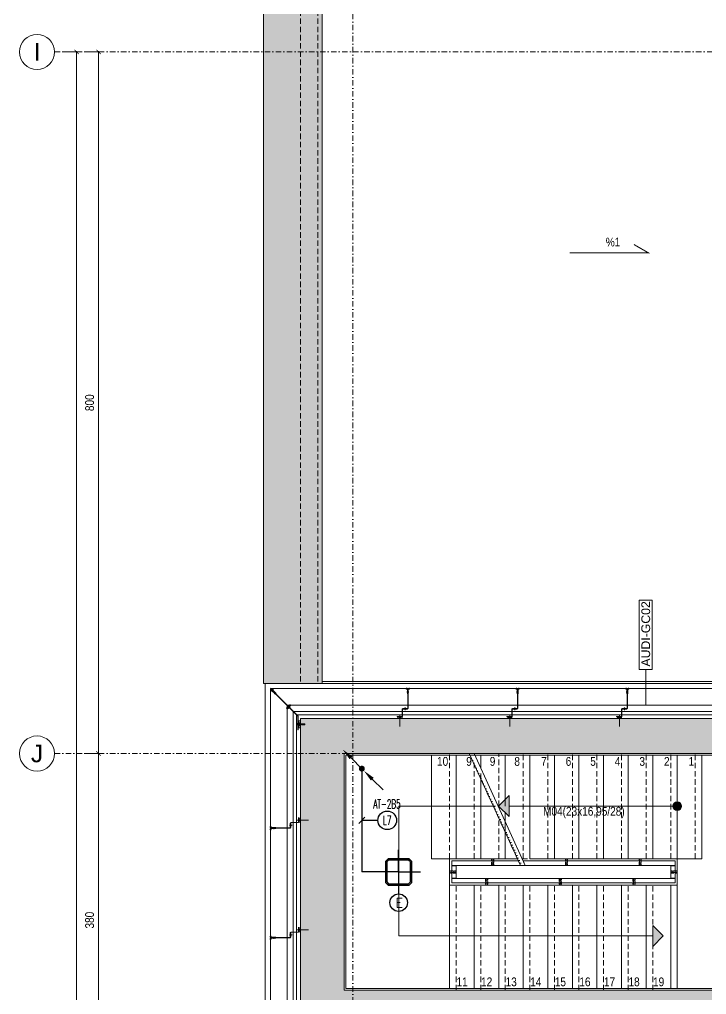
# Model space of a CAD drawing. Extents: x -1701 to 23780, y -363 to 7742.
# Drawn here: x 6787 to 7570, y 2510 to 3622 of the extents above; entities that cross this region are included whole.
import ezdxf
from ezdxf.enums import TextEntityAlignment as Align
from ezdxf.xclip import XClip

# ---------------------------------------------------------------- set-up
doc = ezdxf.new("R2010")
doc.units = 0
doc.header["$LTSCALE"] = 25
doc.header["$MEASUREMENT"] = 0
doc.header["$XCLIPFRAME"] = 0
doc.header["$PDMODE"] = 1
for name, pattern in [('Audi$0$DASHDOT2', [0.5, 0.25, -0.125, 0, -0.125]), ('Audi$0$DOT2', [0.125, 0, -0.125]), ('Audi$0$HIDDEN', [0.375, 0.25, -0.125])]:
    doc.linetypes.add(name, pattern=pattern)
doc.layers.get('0').update_dxf_attribs({"color": 9, "lineweight": 9})
doc.layers.get('Defpoints').update_dxf_attribs({"color": 9, "lineweight": 9})
for name, color, linetype, lineweight in [('Audi$0$01', 8, 'Continuous', 9), ('Audi$0$06B', 8, 'Continuous', 9), ('Audi$0$06C', 8, 'Continuous', 9), ('Audi$0$06D', 8, 'Continuous', 9), ('Audi$0$09W', 8, 'Continuous', 9), ('Audi$0$10', 8, 'Continuous', 9), ('Audi$0$14', 8, 'Continuous', 9), ('Audi$0$19', 8, 'Continuous', 9), ('Audi$0$19D', 8, 'Audi$0$DOT2', 9), ('Audi$0$20', 8, 'Audi$0$DOT2', 9), ('Audi$0$21', 8, 'Continuous', 9), ('Audi$0$22', 8, 'Continuous', 9), ('Audi$0$24', 8, 'Audi$0$DASHDOT2', 9), ('Audi$0$25', 8, 'Continuous', 9), ('Audi$0$33', 8, 'Audi$0$BATTING', 9), ('Audi$0$35', 8, 'Continuous', 9), ('E-2x18(W) PL DOWNLIGHT ARMATÜR (SIVAÜSTÜ)', 7, 'Continuous', 30), ('E-ACİL AYDINLATMA KİTİ', 7, 'Continuous', 30), ('E-AŞAĞIDAN GELİP YUKARIYA GİDEN HAT', 7, 'Continuous', 30), ('E-KABLO', 7, 'Continuous', 30), ('E-LINYE', 7, 'Continuous', 30)]:
    doc.layers.add(name, color=color, linetype=linetype, lineweight=lineweight)
doc.styles.add('Audi$0$Arial', font='arial.ttf', dxfattribs={"height": 2.5})
doc.styles.add('Audi$0$MuuM_TEXT-STANDART', font='ARIALN.TTF')
doc.styles.add('E-YAZI', font='txttw.shx')
doc.linetypes.add('Audi$0$BATTING', pattern='A,0.0001,-0.1,[134,ltypeshp.shx,S=0.1,R=0,X=-0.1,Y=0],-0.2,[134,ltypeshp.shx,S=0.1,R=180,X=0.1,Y=0],-0.1', length=0.4001)
doc.dimstyles.new('Audi$0$MuuM_DIM50', dxfattribs={"dimscale": 5, "dimtxt": 2, "dimasz": 1, "dimexe": 1, "dimexo": 1, "dimgap": 1, "dimtad": 1, "dimdec": 1, "dimrnd": 0.5, "dimdsep": 46, "dimtxsty": 'Audi$0$MuuM_TEXT-STANDART', "dimblk": 'Audi$0$_ArchTick', "dimcen": 0, "dimdle": 0.15, "dimclrd": 256, "dimclre": 256, "dimclrt": 256, "dimadec": 0, "dimazin": 0, "dimtfac": 5, "dimtdec": 1, "dimtix": 1, "dimtmove": 2, "dimatfit": 3, "dimldrblk": 'Audi$0$_Dot', "dimfxl": 3, "dimfxlon": 1, "dimtolj": 1, "dimlwd": -1, "dimlwe": -1, "dimarcsym": 0})

# ---------------------------------------------------------------- blocks, each defined once
blk = doc.blocks.new('Audi$0$0_wallno')
blk.add_lwpolyline([(-7.84, 1.5), (7.94, 1.5), (7.94, -1.5), (-7.84, -1.5)], close=True)
blk.add_lwpolyline([(7.94, 0), (16.13, 0)])
at = {"style": 'Audi$0$Arial'}
blk.add_attdef('GENISLIK', text='', height=2, dxfattribs=at).set_placement((8.44, 0), align=Align.BOTTOM_LEFT)
blk.add_attdef('DUVARNO', text='', height=2, dxfattribs=at).set_placement((0, 0), align=Align.MIDDLE_CENTER)
blk.add_attdef('YUKSEKLIK', text='', height=2, dxfattribs=at).set_placement((8.44, -0.5), align=Align.TOP_LEFT)
blk = doc.blocks.new('Audi$0$p-lama profili')
at = {"layer": 'Audi$0$20', "linetype": 'Audi$0$HIDDEN', "ltscale": 0.5}
blk.add_lwpolyline([(0.75, -0.45), (-0.75, -0.45), (-0.75, -6.5), (-1.25, -6.5), (-1.25, -0.45), (-1.25, -0.45), (-1.25, 0), (1.25, 0), (1.25, -0.45), (1.25, -0.45), (1.25, -6.5), (0.75, -6.5), (0.75, -0.45)], dxfattribs=at)
blk.add_lwpolyline([(-0.75, -2.5), (0.75, -2.5), (0.75, -7.5), (-0.75, -7.5)], close=True, dxfattribs=at)
blk = doc.blocks.new('Audi$0$p-cephe_kose profili')
at = {"linetype": 'Continuous', "lineweight": 13}
for p, q in [((-2.7, 12.8), (-3.1, 12.8)), ((-3.1, -2.9), (-3.1, 12.8)), ((-2.7, -3), (-2.7, 12.8)), ((-3.1, -2.9), (-30.1, -29.9)), ((-2.7, -3), (-29.9, -30.1)), ((-34, -30.7), (-34, -32.8)), ((-34, -30.7), (-33.7, -30.7)), ((-33.9, -33.6), (-30.1, -29.9)), ((-33.7, -30.7), (-33.7, -32.8)), ((-33.6, -33.9), (-29.9, -30.1)), ((-33.5, -32.8), (-28.6, -27.9)), ((-33.3, -33), (-28.4, -28.1)), ((-28.1, -28.4), (-33, -33.3)), ((-27.9, -28.6), (-32.8, -33.5)), ((-30.1, -29.9), (-29.9, -30.1)), ((-29.9, -30.1), (-30.1, -29.9)), ((-28.4, -28.1), (-28.6, -27.9)), ((-28.1, -28.4), (-27.9, -28.6)), ((-33.9, -33.6), (-40.5, -40.2)), ((-40.5, -40.2), (-40.2, -40.5)), ((-33.6, -33.9), (-40.2, -40.5)), ((-33.6, -33.9), (-33.9, -33.6)), ((-32.8, -33.7), (-30.7, -33.7)), ((-32.8, -34), (-30.7, -34)), ((-30.7, -34), (-30.7, -33.7))]:
    blk.add_line(p, q, dxfattribs=at)
at = {"linetype": 'Continuous', "lineweight": 5}
for p, q in [((-3.1, 6.7), (1.1, 6.7)), ((1.1, 5.8), (-3.1, 5.8)), ((-2.7, 2.3), (-0.2, 10.3)), ((-0.2, 2.3), (-2.7, 10.3)), ((-2.7, 6.3), (4.2, 6.3)), ((4.9, 6.6), (1.1, 6.6)), ((4.9, 5.9), (1.1, 5.9))]:
    blk.add_line(p, q, dxfattribs=at)
at = {"linetype": 'Continuous', "lineweight": 18}
for p, q in [((-15.2, -10.9), (-15.2, -14)), ((-15.2, -10.9), (-14.9, -10.9)), ((-14.9, -10.9), (-14.9, -14)), ((-14.8, -14.1), (-12.6, -11.9)), ((-14.6, -14.3), (-12.4, -12.1)), ((-12.1, -12.4), (-14.3, -14.6)), ((-11.9, -12.6), (-14.1, -14.8)), ((-14, -14.9), (-10.9, -14.9)), ((-14, -15.2), (-10.9, -15.2)), ((-12.4, -12.1), (-12.6, -11.9)), ((-12.1, -12.4), (-11.9, -12.6)), ((-10.9, -15.2), (-10.9, -14.9))]:
    blk.add_line(p, q, dxfattribs=at)
for p, q in [((-16.2, -12.1), (-13.4, -12.1)), ((-16, -12), (-16, -12)), ((-16, -12), (-16, -12.1)), ((-16, -12.1), (-16, -12.1)), ((-15.5, -12.7), (-15.5, -11.4)), ((-15.4, -11.8), (-15.2, -11.8)), ((-15.4, -12.3), (-15.3, -12.3)), ((-15.3, -12), (-15.3, -12.4)), ((-15.3, -12.3), (-15.1, -12.3)), ((-15.2, -11.7), (-15.1, -12.4)), ((-15.2, -11.8), (-15.1, -11.8)), ((-15.1, -11.8), (-14.9, -11.8)), ((-15.1, -12.3), (-15, -12.3)), ((-15, -11.7), (-14.9, -12.4)), ((-15, -12.3), (-14.8, -12.3)), ((-14.9, -11.8), (-14.7, -11.8)), ((-14.8, -11.7), (-14.7, -12.4)), ((-14.8, -12.3), (-14.6, -12.3)), ((-14.7, -11.8), (-14.5, -11.8)), ((-14.6, -11.7), (-14.6, -12.4)), ((-14.6, -12.3), (-14.4, -12.3)), ((-14.5, -11.7), (-14.4, -12.4)), ((-14.5, -11.8), (-14.3, -11.8)), ((-14.4, -12.3), (-14.2, -12.3)), ((-14.3, -11.7), (-14.2, -12.4)), ((-14.3, -11.8), (-13.6, -12.1)), ((-14.2, -12.3), (-13.6, -12.1)), ((-14.1, -11.8), (-14, -12.3)), ((-12.7, -15.5), (-11.4, -15.5)), ((-11.7, -14.3), (-12.4, -14.2)), ((-11.7, -14.5), (-12.4, -14.4)), ((-11.7, -14.7), (-12.4, -14.6)), ((-11.7, -14.8), (-12.4, -14.7)), ((-11.7, -15), (-12.4, -14.9)), ((-11.7, -15.2), (-12.4, -15.1)), ((-12, -15.3), (-12.4, -15.3)), ((-12.3, -14.3), (-12.1, -13.6)), ((-11.8, -14.1), (-12.3, -14)), ((-12.3, -14.4), (-12.3, -14.3)), ((-12.3, -14.6), (-12.3, -14.4)), ((-12.3, -14.8), (-12.3, -14.6)), ((-12.3, -15), (-12.3, -14.8)), ((-12.3, -15.2), (-12.3, -15)), ((-12.3, -15.3), (-12.3, -15.2)), ((-12.3, -15.4), (-12.3, -15.3)), ((-12.1, -16.2), (-12.1, -13.4)), ((-11.8, -14.3), (-12.1, -13.6)), ((-12.1, -16), (-12.1, -16)), ((-12, -16), (-12.1, -16)), ((-12, -16), (-12, -16)), ((-11.8, -14.5), (-11.8, -14.3)), ((-11.8, -14.7), (-11.8, -14.5)), ((-11.8, -14.9), (-11.8, -14.7)), ((-11.8, -15.1), (-11.8, -14.9)), ((-11.8, -15.2), (-11.8, -15.1)), ((-11.8, -15.4), (-11.8, -15.2))]:
    blk.add_line(p, q)
at = {"lineweight": 5}
for p, q in [((-13.3, -13), (-13.7, -13.4)), ((-13, -13.7), (-13.7, -13)), ((-13.6, -12.7), (-12.4, -13.9)), ((-13.3, -13), (-13.5, -13.2)), ((-13.5, -13.2), (-13.3, -13)), ((-13.3, -13), (-12.9, -12.6)), ((-12.6, -13.3), (-13.3, -12.6)), ((-13.3, -13), (-13.1, -12.8)), ((-13.1, -12.8), (-13.3, -13)), ((-12.8, -13.5), (-13.3, -14)), ((-12.8, -13.5), (-12.3, -13)), ((-34.6, -31.9), (-33.2, -31.9)), ((-34.1, -31.9), (-34.1, -31.4)), ((-34.1, -31.7), (-33.7, -31.7)), ((-34.1, -31.9), (-34.1, -32.5)), ((-34.1, -32.2), (-33.7, -32.2)), ((-33.7, -31.9), (-33.7, -31.5)), ((-33.7, -31.9), (-33.7, -31.7)), ((-33.7, -31.7), (-33.7, -31.9)), ((-33.7, -31.9), (-33.7, -32.4)), ((-33.7, -31.9), (-33.7, -32.2)), ((-33.7, -32.2), (-33.7, -31.9)), ((-31.5, -31.2), (-31.9, -31.6)), ((-31.2, -31.9), (-31.9, -31.2)), ((-31.9, -34.6), (-31.9, -33.2)), ((-31.8, -30.9), (-30.6, -32.1)), ((-31.5, -31.2), (-31.7, -31.4)), ((-31.7, -31.4), (-31.5, -31.2)), ((-31.5, -31.2), (-31.1, -30.8)), ((-30.8, -31.5), (-31.5, -30.8)), ((-31.5, -31.2), (-31.3, -31)), ((-31.3, -31), (-31.5, -31.2)), ((-31, -31.7), (-31.5, -32.2)), ((-31, -31.7), (-30.5, -31.2)), ((-28.9, -29.7), (-29.7, -28.9)), ((-29.6, -28.6), (-28.4, -29.8)), ((-29.2, -28.9), (-29.6, -29.3)), ((-29.2, -28.9), (-29.4, -29.2)), ((-29.4, -29.2), (-29.2, -28.9)), ((-28.5, -29.2), (-29.2, -28.5)), ((-29.2, -28.9), (-28.8, -28.6)), ((-29.2, -28.9), (-29, -28.7)), ((-29, -28.7), (-29.2, -28.9)), ((-28.7, -29.4), (-29.2, -29.9)), ((-28.7, -29.4), (-28.2, -29)), ((-31.9, -34.1), (-32.5, -34.1)), ((-31.9, -33.7), (-32.4, -33.7)), ((-31.9, -33.7), (-32.2, -33.7)), ((-32.2, -33.7), (-31.9, -33.7)), ((-32.2, -34.1), (-32.2, -33.7)), ((-31.9, -33.7), (-31.7, -33.7)), ((-31.9, -33.7), (-31.5, -33.7)), ((-31.7, -33.7), (-31.9, -33.7)), ((-31.9, -34.1), (-31.4, -34.1)), ((-31.7, -34.1), (-31.7, -33.7))]:
    blk.add_line(p, q, dxfattribs=at)
at = {"lineweight": 0}
blk.add_line((-34, -32.8), (-34, -30.8), dxfattribs=at)
at = {"linetype": 'Continuous', "lineweight": 5}
for points in [[(-2.7, 10.3), (-0.2, 10.3), (-0.2, 2.3), (-2.7, 2.3)], [(1.1, 6.8), (4.9, 6.8), (4.9, 5.8), (1.1, 5.8)]]:
    blk.add_lwpolyline(points, close=True, dxfattribs=at)
blk.add_lwpolyline([(-38, -37.7), (-37.7, -38)])
for centre, radius, start, end in [((-15.5, -11.9), 0.473, 90, 166.6402), ((-14.9, -12.1), 1.11, 166.6402, 175.4788), ((-14.9, -12.1), 1.11, 184.5212, 193.3598), ((-15.5, -12.2), 0.473, 193.3598, 270), ((-15.4, -11.7), 0.09, 180, 270), ((-15.4, -12.4), 0.09, 90, 180), ((-12.2, -15.5), 0.473, 180, 256.6402), ((-12.4, -15.4), 0.09, 270, 0), ((-12.1, -14.9), 1.11, 256.6402, 265.4788), ((-12.1, -14.9), 1.11, 274.5212, 283.3598), ((-11.7, -15.4), 0.09, 180, 270), ((-11.9, -15.5), 0.473, 283.3598, 360)]:
    blk.add_arc(centre, radius, start, end)
at = {"linetype": 'Continuous', "lineweight": 18}
for centre, radius, start, end in [((-14.8, -14), 0.4, 180, 315), ((-14.8, -14), 0.1, 180, 315), ((-14, -14.8), 0.4, 135, 270), ((-14, -14.8), 0.1, 135, 270)]:
    blk.add_arc(centre, radius, start, end, dxfattribs=at)
at = {"lineweight": 5}
for centre, radius, start, end in [((-13.3, -13), 0.57, 67.9194, 202.0806), ((-13.2, -13.1), 0.909, 267.075, 2.925), ((-33.6, -31.9), 0.732, 131.1905, 228.8095), ((-33.8, -31.9), 0.46, 286.9574, 73.0426), ((-31.5, -31.2), 0.57, 67.9194, 202.0806), ((-31.4, -31.3), 0.909, 267.075, 2.925), ((-29.3, -28.9), 0.57, 67.9194, 202.0806), ((-29.2, -29), 0.909, 267.075, 2.925), ((-31.9, -33.6), 0.732, 221.1905, 318.8095), ((-31.9, -33.8), 0.46, 16.9574, 163.0426)]:
    blk.add_arc(centre, radius, start, end, dxfattribs=at)
at = {"linetype": 'Continuous', "lineweight": 13}
for centre, radius, start, end in [((-33.6, -32.8), 0.4, 180, 315), ((-33.6, -32.8), 0.1, 180, 315), ((-32.8, -33.6), 0.4, 135, 270), ((-32.8, -33.6), 0.1, 135, 270)]:
    blk.add_arc(centre, radius, start, end, dxfattribs=at)
at = {"linetype": 'Continuous', "lineweight": 5}
blk.add_rational_spline([(-3.1, 7.3), (-3.2, 7.3), (-3.3, 7.3), (-3.6, 7.3), (-3.7, 6.9), (-3.7, 6.8), (-3.7, 6.8), (-3.8, 6.3), (-3.7, 5.8), (-3.7, 5.7), (-3.7, 5.6), (-3.6, 5.3), (-3.3, 5.3), (-3.2, 5.3), (-3.1, 5.3), (-3.1, 6.3), (-3.1, 7.3)], [1, 1, 1, 0.760917374327, 1, 1, 1, 1, 1, 1, 1, 0.760917374327, 1, 1, 1, 1, 1], degree=2, knots=[0, 0, 0, 1, 1, 2, 2, 3, 3, 4, 4, 5, 5, 6, 6, 7, 7, 8, 8, 8], dxfattribs=at)
blk = doc.blocks.new('Audi$0$p- alum kaplama profil')
at = {"lineweight": 13}
blk.add_lwpolyline([(7.1, 12.6), (7.1, 26.5)], dxfattribs=at)
at = {"lineweight": 18}
blk.add_lwpolyline([(4.1, 6.2), (-1.4, 6.2), (-1.4, 6.5), (4.1, 6.5, 0.414214), (4.3, 6.7), (4.3, 14.7, -0.414214), (4.8, 15.2), (10.3, 15.2), (10.3, 14.9), (4.8, 14.9, 0.414214), (4.6, 14.7), (4.6, 6.7, -0.414214)], format="xyb", close=True, dxfattribs=at)
at = {"lineweight": 5}
blk.add_lwpolyline([(9.4, 15.2), (4.8, 15.2), (4.8, 17.2), (9.4, 17.2)], close=True, dxfattribs=at)
for points in [[(4.8, 15.2), (9.4, 17.2)], [(9.4, 15.2), (4.8, 17.2)]]:
    blk.add_lwpolyline(points, dxfattribs=at)
blk.add_lwpolyline([(-2.1, 5.6), (-2.1, -2.3), (-2.1, -15.7), (-1.7, -15.7), (-1.7, -2.3), (-1.7, 5.6), (-1.7, 5.6), (-1.7, 5.6), (-1.7, 5.6), (-1.7, 5.6), (-1.7, 5.6), (-1.7, 5.6), (-1.7, 5.6), (-1.7, 5.6), (-1.6, 5.6), (-1.6, 5.6), (-1.6, 5.6), (-1.6, 5.6), (-1.6, 5.6), (-1.6, 5.6), (-1.6, 5.6), (-1.6, 5.6), (-1.6, 5.6), (-1.6, 5.6), (-1.6, 5.6), (-1.6, 5.6), (-1.6, 5.6), (-1.6, 5.6), (-1.6, 5.6), (-1.6, 5.6), (-1.6, 5.7), (-1.6, 5.7), (-1.6, 5.7), (-1.6, 5.7), (-1.6, 5.7), (-1.6, 5.7), (-1.6, 5.7), (-1.6, 5.7), (3.9, 5.7), (3.9, 6.1), (-1.6, 6.1), (-1.6, 6.1), (-1.6, 6.1), (-1.6, 6.1), (-1.7, 6), (-1.7, 6), (-1.7, 6), (-1.7, 6), (-1.8, 6), (-1.8, 6), (-1.8, 6), (-1.8, 6), (-1.8, 6), (-1.9, 6), (-1.9, 5.9), (-1.9, 5.9), (-1.9, 5.9), (-1.9, 5.9), (-1.9, 5.9), (-2, 5.9), (-2, 5.8), (-2, 5.8), (-2, 5.8), (-2, 5.8), (-2, 5.7), (-2, 5.7), (-2, 5.7), (-2, 5.7), (-2, 5.7), (-2.1, 5.6), (-2.1, 5.6), (-2.1, 5.6)], close=True)
for points in [[(-2.4, -10.8), (-2.4, -16.4), (-2.4, -16.4, -0.414214), (-2.5, -16.5), (-2.5, -16.5), (-4.1, -16.5), (-4.1, -16.8), (-2.5, -16.8), (-2.5, -16.8, 0.414214), (-2.1, -16.4), (-2.1, -10.8)], [(-1.4, -10.8), (-1.7, -10.8), (-1.7, -16.4, 0.414214), (-1.2, -16.8), (-1.2, -16.8), (0.3, -16.8), (0.3, -16.5), (-1.2, -16.5), (-1.2, -16.5, -0.414214), (-1.4, -16.4), (-1.4, -16.4)]]:
    blk.add_lwpolyline(points, format="xyb", close=True)
blk.add_lwpolyline([(-1.7, -2.3), (-2.1, -2.3)])
for points in [[(0.7, 5.7, -10), (1.9, 5.7, -10)], [(0.7, 5.7, -10), (0.7, 5.6, -10), (0.7, 5.6, -10), (0.7, 5.6, -10), (0.7, 5.6, -10), (0.7, 5.6, -10), (0.7, 5.5, -10), (0.7, 5.5, -10), (0.7, 5.5, -10), (0.7, 5.5, -10), (0.7, 5.5, -10), (0.7, 5.4, -10), (0.7, 5.4, -10), (0.7, 5.4, -10), (0.7, 5.4, -10), (0.8, 5.4, -10), (0.8, 5.4, -10), (0.8, 5.3, -10), (0.8, 5.3, -10), (0.8, 5.3, -10), (0.8, 5.3, -10), (0.8, 5.3, -10), (0.9, 5.3, -10), (0.9, 5.3, -10), (0.9, 5.3, -10), (0.9, 5.2, -10), (0.9, 5.2, -10), (0.9, 5.2, -10), (1, 5.2, -10), (1, 5.2, -10), (1, 5.2, -10), (1, 5.2, -10), (1, 5.2, -10)], [(1.6, 7.1, -10), (1, 7.1, -10)], [(1.6, 6.9, -10), (1, 7, -10)], [(1.3, 5.9, -10), (1, 5.9, -10)], [(1, 5.7, -10), (1, 5.7, -10), (1, 5.7, -10), (1, 5.7, -10), (1, 5.7, -10), (1, 5.7, -10), (1, 5.7, -10), (1, 5.7, -10), (1, 5.7, -10), (1, 5.7, -10), (1, 5.7, -10), (1, 5.7, -10), (1, 5.7, -10), (1, 5.7, -10), (1, 5.7, -10), (1, 5.7, -10), (1, 5.7, -10), (1, 5.7, -10), (1, 5.7, -10), (1, 5.7, -10), (1, 5.7, -10), (1, 5.7, -10), (1, 5.7, -10), (1, 5.7, -10), (1, 5.7, -10), (1, 5.7, -10), (1, 5.7, -10), (1, 5.7, -10), (1, 5.7, -10), (1, 5.7, -10), (1, 5.7, -10), (1, 5.7, -10), (1, 5.7, -10)], [(1, 5.2, -10), (1, 5.2, -10), (1, 5.2, -10), (1, 5.2, -10), (1.1, 5.2, -10), (1.1, 5.2, -10), (1.1, 5.2, -10), (1.1, 5.2, -10), (1.1, 5.2, -10), (1.1, 5.2, -10), (1.1, 5.2, -10), (1.1, 5.2, -10), (1.1, 5.2, -10), (1.1, 5.2, -10), (1.1, 5.2, -10), (1.1, 5.2, -10), (1.1, 5.2, -10), (1.1, 5.2, -10), (1.1, 5.2, -10), (1.1, 5.2, -10), (1.1, 5.2, -10), (1.1, 5.2, -10), (1.2, 5.2, -10), (1.2, 5.2, -10), (1.2, 5.2, -10), (1.2, 5.2, -10), (1.2, 5.2, -10), (1.2, 5.2, -10), (1.2, 5.2, -10), (1.2, 5.2, -10), (1.2, 5.2, -10), (1.2, 5.2, -10), (1.2, 5.2, -10)], [(1, 6.9, -10), (1.3, 7.6, -10)], [(1, 5.8, -10), (1, 6, -10)], [(1, 5.7, -10), (1, 5.8, -10)], [(1.2, 5.2, -10), (1.2, 5.2, -10)], [(1.4, 5.2, -10), (1.2, 5.2, -10)], [(1.3, 4.9, -10), (1.3, 7.8, -10)], [(1.5, 6.8, -10), (1.3, 7.6, -10)], [(1.3, 6.2, -10), (1.3, 6.3, -10)], [(1.4, 5.2, -10), (1.4, 5.2, -10)], [(1.4, 5.2, -10), (1.4, 5.2, -10), (1.4, 5.2, -10), (1.4, 5.2, -10), (1.4, 5.2, -10), (1.4, 5.2, -10), (1.4, 5.2, -10), (1.4, 5.2, -10), (1.4, 5.2, -10), (1.4, 5.2, -10), (1.4, 5.2, -10), (1.4, 5.2, -10), (1.4, 5.2, -10), (1.4, 5.2, -10), (1.5, 5.2, -10), (1.5, 5.2, -10), (1.5, 5.2, -10), (1.5, 5.2, -10), (1.5, 5.2, -10), (1.5, 5.2, -10), (1.5, 5.2, -10), (1.5, 5.2, -10), (1.5, 5.2, -10), (1.5, 5.2, -10), (1.5, 5.2, -10), (1.5, 5.2, -10), (1.5, 5.2, -10), (1.5, 5.2, -10), (1.5, 5.2, -10), (1.5, 5.2, -10), (1.5, 5.2, -10), (1.5, 5.2, -10), (1.5, 5.2, -10)], [(1.5, 5.7, -10), (1.5, 5.9, -10)], [(1.5, 5.2, -10), (1.6, 5.2, -10), (1.6, 5.2, -10), (1.6, 5.2, -10), (1.6, 5.2, -10), (1.6, 5.2, -10), (1.7, 5.2, -10), (1.7, 5.2, -10), (1.7, 5.3, -10), (1.7, 5.3, -10), (1.7, 5.3, -10), (1.7, 5.3, -10), (1.8, 5.3, -10), (1.8, 5.3, -10), (1.8, 5.3, -10), (1.8, 5.3, -10), (1.8, 5.4, -10), (1.8, 5.4, -10), (1.8, 5.4, -10), (1.8, 5.4, -10), (1.9, 5.4, -10), (1.9, 5.4, -10), (1.9, 5.5, -10), (1.9, 5.5, -10), (1.9, 5.5, -10), (1.9, 5.5, -10), (1.9, 5.5, -10), (1.9, 5.6, -10), (1.9, 5.6, -10), (1.9, 5.6, -10), (1.9, 5.6, -10), (1.9, 5.6, -10), (1.9, 5.7, -10)], [(1.5, 5.7, -10), (1.5, 5.7, -10), (1.5, 5.7, -10), (1.5, 5.7, -10), (1.5, 5.7, -10), (1.5, 5.7, -10), (1.5, 5.7, -10), (1.5, 5.7, -10), (1.5, 5.7, -10), (1.5, 5.7, -10), (1.5, 5.7, -10), (1.5, 5.7, -10), (1.5, 5.7, -10), (1.5, 5.7, -10), (1.6, 5.7, -10), (1.6, 5.7, -10), (1.6, 5.7, -10), (1.6, 5.7, -10), (1.6, 5.7, -10), (1.6, 5.7, -10), (1.6, 5.7, -10), (1.6, 5.7, -10), (1.6, 5.7, -10), (1.6, 5.7, -10), (1.6, 5.7, -10), (1.6, 5.7, -10), (1.6, 5.7, -10), (1.6, 5.7, -10), (1.6, 5.7, -10), (1.6, 5.7, -10), (1.6, 5.7, -10), (1.6, 5.7, -10), (1.6, 5.7, -10)], [(-3.8, -17, 0), (-3.8, -17.1, 0), (-3.8, -17.1, 0), (-3.8, -17.1, 0), (-3.7, -17.1, 0), (-3.7, -17.2, 0), (-3.7, -17.2, 0), (-3.6, -17.2, 0), (-3.6, -17.2, 0), (-3.6, -17.2, 0), (-3.5, -17.3, 0), (-3.5, -17.3, 0), (-3.4, -17.3, 0), (-3.4, -17.3, 0), (-3.4, -17.3, 0), (-3.3, -17.3, 0), (-3.3, -17.3, 0), (-3.2, -17.3, 0), (-3.2, -17.3, 0), (-3.2, -17.3, 0), (-3.1, -17.3, 0), (-3.1, -17.3, 0), (-3.1, -17.3, 0), (-3, -17.2, 0), (-3, -17.2, 0), (-2.9, -17.2, 0), (-2.9, -17.2, 0), (-2.9, -17.2, 0), (-2.8, -17.1, 0), (-2.8, -17.1, 0), (-2.8, -17.1, 0), (-2.8, -17.1, 0), (-2.7, -17, 0)], [(-3.3, -17, 0), (-3.8, -17, 0)], [(-2.8, -16.5, 0), (-2.9, -16.5, 0), (-2.9, -16.5, 0), (-2.9, -16.4, 0), (-2.9, -16.4, 0), (-2.9, -16.4, 0), (-3, -16.4, 0), (-3, -16.3, 0), (-3, -16.3, 0), (-3, -16.3, 0), (-3.1, -16.3, 0), (-3.1, -16.3, 0), (-3.1, -16.2, 0), (-3.2, -16.2, 0), (-3.2, -16.2, 0), (-3.2, -16.2, 0), (-3.3, -16.2, 0), (-3.3, -16.2, 0), (-3.4, -16.2, 0), (-3.4, -16.2, 0), (-3.4, -16.2, 0), (-3.5, -16.3, 0), (-3.5, -16.3, 0), (-3.5, -16.3, 0), (-3.6, -16.3, 0), (-3.6, -16.3, 0), (-3.6, -16.4, 0), (-3.6, -16.4, 0), (-3.7, -16.4, 0), (-3.7, -16.4, 0), (-3.7, -16.5, 0), (-3.7, -16.5, 0), (-3.7, -16.5, 0)], [(-3.3, -16.5, 0), (-3.7, -16.5, 0)], [(-3.3, -16.5, 0), (-3.5, -16.5, 0)], [(-3.5, -16.5, 0), (-3.3, -16.5, 0)], [(-3.5, -17, 0), (-3.5, -16.5, 0)], [(-3.3, -17.5, 0), (-3.3, -16, 0)], [(-3.3, -16.5, 0), (-2.8, -16.5, 0)], [(-3.3, -16.5, 0), (-3, -16.5, 0)], [(-3, -16.5, 0), (-3.3, -16.5, 0)], [(-3.3, -17, 0), (-2.7, -17, 0)], [(-3, -17, 0), (-3, -16.5, 0)], [(-2.9, -13, 0), (-0.9, -13, 0)], [(-2.4, -12.5, 0), (-2.4, -12.5, 0), (-2.4, -12.6, 0), (-2.5, -12.6, 0), (-2.5, -12.6, 0), (-2.5, -12.6, 0), (-2.6, -12.7, 0), (-2.6, -12.7, 0), (-2.6, -12.7, 0), (-2.6, -12.8, 0), (-2.7, -12.8, 0), (-2.7, -12.8, 0), (-2.7, -12.9, 0), (-2.7, -12.9, 0), (-2.7, -13, 0), (-2.7, -13, 0), (-2.7, -13, 0), (-2.7, -13.1, 0), (-2.7, -13.1, 0), (-2.7, -13.2, 0), (-2.7, -13.2, 0), (-2.7, -13.2, 0), (-2.7, -13.3, 0), (-2.6, -13.3, 0), (-2.6, -13.4, 0), (-2.6, -13.4, 0), (-2.6, -13.4, 0), (-2.5, -13.5, 0), (-2.5, -13.5, 0), (-2.5, -13.5, 0), (-2.4, -13.5, 0), (-2.4, -13.5, 0), (-2.4, -13.6, 0)], [(-2.4, -13, 0), (-2.4, -12.5, 0)], [(-2.4, -13, 0), (-2.4, -12.7, 0)], [(-2.4, -12.7, 0), (-2.4, -13, 0)], [(-1.4, -12.7, 0), (-2.4, -12.7, 0)], [(-2.4, -13, 0), (-2.4, -13.4, 0)], [(-2.4, -13, 0), (-2.4, -13.6, 0)], [(-2.4, -13.4, 0), (-2.4, -13, 0)], [(-1.4, -13.4, 0), (-2.4, -13.4, 0)], [(-1.4, -13, 0), (-1.4, -12.4, 0)], [(-1.4, -13.7, 0), (-1.3, -13.7, 0), (-1.3, -13.6, 0), (-1.3, -13.6, 0), (-1.2, -13.6, 0), (-1.2, -13.5, 0), (-1.2, -13.5, 0), (-1.2, -13.5, 0), (-1.1, -13.4, 0), (-1.1, -13.4, 0), (-1.1, -13.3, 0), (-1.1, -13.3, 0), (-1.1, -13.2, 0), (-1.1, -13.2, 0), (-1.1, -13.1, 0), (-1.1, -13.1, 0), (-1.1, -13, 0), (-1.1, -13, 0), (-1.1, -12.9, 0), (-1.1, -12.9, 0), (-1.1, -12.9, 0), (-1.1, -12.8, 0), (-1.1, -12.8, 0), (-1.1, -12.7, 0), (-1.1, -12.7, 0), (-1.2, -12.6, 0), (-1.2, -12.6, 0), (-1.2, -12.5, 0), (-1.2, -12.5, 0), (-1.3, -12.5, 0), (-1.3, -12.4, 0), (-1.3, -12.4, 0), (-1.4, -12.4, 0)], [(-1.4, -13, 0), (-1.4, -13.7, 0)], [(-0.6, -17, 0), (-1.1, -17, 0)], [(0, -17, 0), (0, -17.1, 0), (-0.1, -17.1, 0), (-0.1, -17.1, 0), (-0.1, -17.1, 0), (-0.2, -17.2, 0), (-0.2, -17.2, 0), (-0.2, -17.2, 0), (-0.3, -17.2, 0), (-0.3, -17.2, 0), (-0.3, -17.3, 0), (-0.4, -17.3, 0), (-0.4, -17.3, 0), (-0.4, -17.3, 0), (-0.5, -17.3, 0), (-0.5, -17.3, 0), (-0.6, -17.3, 0), (-0.6, -17.3, 0), (-0.6, -17.3, 0), (-0.7, -17.3, 0), (-0.7, -17.3, 0), (-0.7, -17.3, 0), (-0.8, -17.3, 0), (-0.8, -17.2, 0), (-0.9, -17.2, 0), (-0.9, -17.2, 0), (-0.9, -17.2, 0), (-1, -17.2, 0), (-1, -17.1, 0), (-1, -17.1, 0), (-1.1, -17.1, 0), (-1.1, -17.1, 0), (-1.1, -17, 0)], [(-1, -16.5, 0), (-1, -16.5, 0), (-1, -16.5, 0), (-1, -16.4, 0), (-0.9, -16.4, 0), (-0.9, -16.4, 0), (-0.9, -16.4, 0), (-0.9, -16.3, 0), (-0.8, -16.3, 0), (-0.8, -16.3, 0), (-0.8, -16.3, 0), (-0.7, -16.3, 0), (-0.7, -16.2, 0), (-0.7, -16.2, 0), (-0.6, -16.2, 0), (-0.6, -16.2, 0), (-0.6, -16.2, 0), (-0.5, -16.2, 0), (-0.5, -16.2, 0), (-0.4, -16.2, 0), (-0.4, -16.2, 0), (-0.4, -16.3, 0), (-0.3, -16.3, 0), (-0.3, -16.3, 0), (-0.3, -16.3, 0), (-0.3, -16.3, 0), (-0.2, -16.4, 0), (-0.2, -16.4, 0), (-0.2, -16.4, 0), (-0.2, -16.4, 0), (-0.1, -16.5, 0), (-0.1, -16.5, 0), (-0.1, -16.5, 0)], [(-0.6, -16.5, 0), (-1, -16.5, 0)], [(-0.6, -16.5, 0), (-0.8, -16.5, 0)], [(-0.8, -16.5, 0), (-0.6, -16.5, 0)], [(-0.8, -17, 0), (-0.8, -16.5, 0)], [(-0.6, -17.5, 0), (-0.6, -16, 0)], [(-0.6, -16.5, 0), (-0.3, -16.5, 0)], [(-0.6, -16.5, 0), (-0.1, -16.5, 0)], [(-0.3, -16.5, 0), (-0.6, -16.5, 0)], [(-0.6, -17, 0), (0, -17, 0)], [(-0.3, -17, 0), (-0.3, -16.5, 0)]]:
    blk.add_polyline3d(points)
blk = doc.blocks.new('Audi$0$0_aks')
at = {"linetype": 'Continuous'}
blk.add_circle((0, 0), 2, dxfattribs=at)
at = {"style": 'Audi$0$Arial'}
blk.add_attdef('AKS', text='', height=2, dxfattribs=at).set_placement((0, 0), align=Align.MIDDLE_CENTER)
blk = doc.blocks.new('Audi$0$_ArchTick')
at = {"color": 0, "linetype": 'ByBlock', "const_width": 0.15}
blk.add_lwpolyline([(-0.5, -0.5), (0.5, 0.5)], dxfattribs=at)
blk = doc.blocks.new('*D4840')
at = {"layer": 'Audi$0$25', "transparency": 16777216}
for p, q in [((6837.5, 3585), (6857.5, 3585)), ((6852.5, 344.3), (6852.5, 3585.8)), ((6837.5, 345), (6857.5, 345))]:
    blk.add_line(p, q, dxfattribs=at)
at = {"layer": 'Defpoints', "color": 0, "transparency": 16777216}
for p in [(6827.5, 3585), (6852.5, 3585), (6827.5, 345)]:
    blk.add_point(p, dxfattribs=at)
at = {"layer": 'Audi$0$25', "transparency": 16777216, "xscale": 5, "yscale": 5, "zscale": 5}
for p, rotation in [((6852.5, 3585), 90), ((6852.5, 345), 270)]:
    blk.add_blockref('Audi$0$_ArchTick', p, dxfattribs=dict(at, rotation=rotation))
at = {"layer": 'Audi$0$25', "transparency": 16777216, "insert": (6842.4, 1965), "char_height": 10, "attachment_point": 5, "rotation": 90, "style": 'Audi$0$MuuM_TEXT-STANDART'}
blk.add_mtext('\\A1;3240', dxfattribs=at)
blk = doc.blocks.new('Audi$0$_Dot')
at = {"color": 0, "linetype": 'ByBlock', "lineweight": -2}
blk.add_line((-0.5, 0), (-1, 0), dxfattribs=at)
at = {"color": 0, "linetype": 'ByBlock', "const_width": 0.5}
blk.add_lwpolyline([(-0.25, 0, 1), (0.25, 0, 1)], format="xyb", close=True, dxfattribs=at)
blk = doc.blocks.new('*D4841')
at = {"layer": 'Audi$0$25', "transparency": 16777216}
for p, q in [((6862.5, 3585), (6882.5, 3585)), ((6877.5, 3585.8), (6877.5, 2784.3)), ((6862.5, 2785), (6882.5, 2785))]:
    blk.add_line(p, q, dxfattribs=at)
at = {"layer": 'Defpoints', "color": 0, "transparency": 16777216}
for p in [(6827.5, 3585), (6827.5, 2785), (6877.5, 2785)]:
    blk.add_point(p, dxfattribs=at)
at = {"layer": 'Audi$0$25', "transparency": 16777216, "xscale": 5, "yscale": 5, "zscale": 5}
for p, rotation in [((6877.5, 3585), 90), ((6877.5, 2785), 270)]:
    blk.add_blockref('Audi$0$_ArchTick', p, dxfattribs=dict(at, rotation=rotation))
at = {"layer": 'Audi$0$25', "transparency": 16777216, "insert": (6867.4, 3185), "char_height": 10, "attachment_point": 5, "rotation": 90, "style": 'Audi$0$MuuM_TEXT-STANDART'}
blk.add_mtext('\\A1;800', dxfattribs=at)
blk = doc.blocks.new('*D4842')
at = {"layer": 'Audi$0$25', "transparency": 16777216}
for p, q in [((6862.5, 2785), (6882.5, 2785)), ((6877.5, 2785.8), (6877.5, 2404.3)), ((6862.5, 2405), (6882.5, 2405))]:
    blk.add_line(p, q, dxfattribs=at)
at = {"layer": 'Defpoints', "color": 0, "transparency": 16777216}
for p in [(6827.5, 2785), (6827.5, 2405), (6877.5, 2405)]:
    blk.add_point(p, dxfattribs=at)
at = {"layer": 'Audi$0$25', "transparency": 16777216, "xscale": 5, "yscale": 5, "zscale": 5}
for p, rotation in [((6877.5, 2785), 90), ((6877.5, 2405), 270)]:
    blk.add_blockref('Audi$0$_ArchTick', p, dxfattribs=dict(at, rotation=rotation))
at = {"layer": 'Audi$0$25', "transparency": 16777216, "insert": (6867.4, 2595), "char_height": 10, "attachment_point": 5, "rotation": 90, "style": 'Audi$0$MuuM_TEXT-STANDART'}
blk.add_mtext('\\A1;380', dxfattribs=at)
blk = doc.blocks.new('100_ACİL AYDINLATMA KİTİ')
at = {"layer": 'E-ACİL AYDINLATMA KİTİ', "color": 3}
blk.add_circle((0, 0), 1.25, dxfattribs=at)
at = {"layer": 'E-ACİL AYDINLATMA KİTİ', "color": 3, "style": 'E-YAZI'}
blk.add_text('E', height=1.34, dxfattribs=at).set_placement((-0.45, -0.69))
blk = doc.blocks.new('100_2x18(W) PL DOWNLIGHT ARMATÜR (SIVAÜSTÜ)')
at = {"layer": 'E-2x18(W) PL DOWNLIGHT ARMATÜR (SIVAÜSTÜ)', "color": 4, "ltscale": 0.4}
for q in [(0, 25), (0, 25), (-25, 0), (-25, 0), (0, -25), (25, 0), (0, -25), (25, 0)]:
    blk.add_line((0, 0), q, dxfattribs=at)
at = {"layer": 'E-2x18(W) PL DOWNLIGHT ARMATÜR (SIVAÜSTÜ)', "color": 4}
for p, q in [((-12, 15), (-15, 12)), ((-15, 12), (-15, -12)), ((-11.4, 13.5), (-13.5, 11.4)), ((-13.5, 11.4), (-13.5, -11.4)), ((12, 15), (-12, 15)), ((11.4, 13.5), (-11.4, 13.5)), ((13.5, 11.4), (11.4, 13.5)), ((15, 12), (12, 15)), ((13.5, -11.4), (13.5, 11.4)), ((15, -12), (15, 12)), ((-15, -12), (-12, -15)), ((-13.5, -11.4), (-11.4, -13.5)), ((-12, -15), (12, -15)), ((-11.4, -13.5), (11.4, -13.5)), ((11.4, -13.5), (13.5, -11.4)), ((12, -15), (15, -12))]:
    blk.add_line(p, q, dxfattribs=at)
blk = doc.blocks.new('100_AŞAĞIDAN GELİP YUKARIYA GİDEN HAT')
at = {"layer": 'E-AŞAĞIDAN GELİP YUKARIYA GİDEN HAT', "color": 3, "linetype": 'Continuous'}
for p, q in [((2.47, 2.47), (0, 0)), ((-2.39, -2.38), (-4.86, -4.85))]:
    blk.add_line(p, q, dxfattribs=at)
at = {"layer": 'E-AŞAĞIDAN GELİP YUKARIYA GİDEN HAT', "color": 4, "linetype": 'Continuous', "const_width": 0.675}
blk.add_lwpolyline([(0.34, 0, 1), (-0.34, 0, 1)], format="xyb", close=True, dxfattribs=at)
at = {"layer": 'E-AŞAĞIDAN GELİP YUKARIYA GİDEN HAT', "color": 3, "linetype": 'Continuous'}
for points in [[(2.15, 2.79), (2.79, 2.15), (4.38, 4.38)], [(-2.71, -2.06), (-2.07, -2.7), (-0.48, -0.47)]]:
    blk.add_solid(points, dxfattribs=at)
blk = doc.blocks.new('Audi')
h = blk.add_hatch(color=253)
h.dxf.hatch_style = 1
h.paths.add_polyline_path([(7132.5, 2865), (7065.5, 2865), (7065.5, 3927), (8209.5, 3927), (8209.5, 2865), (8142.5, 2865), (8142.5, 3860), (7132.5, 3860)])
at = {"layer": 'Audi$0$09W'}
h = blk.add_hatch(dxfattribs=at)
h.set_pattern_fill('ANSI33', color=256, scale=25, style=0)
h.paths.add_polyline_path([(7167.5, 2515), (7702.5, 2515), (7702.5, 2430), (7907.5, 2430), (7907.5, 2390), (7662.5, 2390), (7662.5, 2475), (7157.5, 2475), (7157.5, 2390), (7107.5, 2390), (7107.5, 2515), (7107.5, 2825), (7907.5, 2825), (7907.5, 2785), (7157.5, 2785), (7157.5, 2515)])
at = {"layer": 'Audi$0$19'}
h = blk.add_hatch(color=256, dxfattribs=at)
h.dxf.hatch_style = 1
h.paths.add_polyline_path([(7345.44, 2737), (7345.44, 2713), (7333.42, 2725)])
h = blk.add_hatch(color=256, dxfattribs=at)
h.dxf.hatch_style = 1
edge = h.paths.add_edge_path()
edge.add_arc((7537, 2725), 5, 90, 450)
h = blk.add_hatch(color=256, dxfattribs=at)
h.dxf.hatch_style = 1
h.paths.add_polyline_path([(7509, 2589), (7509, 2565), (7521.02, 2577)])
at = {"layer": 'Audi$0$01'}
blk.add_lwpolyline([(7167.5, 2515), (7702.5, 2515), (7702.5, 2430), (7907.5, 2430), (7907.5, 2390), (7662.5, 2390), (7662.5, 2475), (7157.5, 2475), (7157.5, 2390), (7107.5, 2390), (7107.5, 2515), (7107.5, 2825), (7907.5, 2825), (7907.5, 2785), (7157.5, 2785), (7157.5, 2515)], close=True, dxfattribs=at)
at = {"layer": 'Audi$0$06B'}
for points in [[(7282.5, 2657.5), (7280, 2657.5), (7280, 2662.5), (7355.96, 2662.5), (7358.24, 2657.5), (7282.5, 2657.5), (7282.5, 2657.5)], [(7361.55, 2662.5), (7534.5, 2662.5), (7534.5, 2662.5), (7534.5, 2660), (7534.5, 2657.5), (7363.83, 2657.5), (7361.55, 2662.5)], [(7522, 2657.5), (7529.5, 2657.5)], [(7529.5, 2643), (7534.5, 2643), (7534.5, 2657), (7529.5, 2657), (7529.5, 2643)], [(7280, 2642.5), (7522, 2642.5), (7534.5, 2642.5), (7534.5, 2637.5), (7282.5, 2637.5), (7280, 2637.5), (7280, 2642.5)]]:
    blk.add_lwpolyline(points, dxfattribs=at)
blk.add_lwpolyline([(7285, 2643), (7285, 2657), (7280, 2657), (7280, 2643)], close=True, dxfattribs=at)
at = {"layer": 'Audi$0$06C'}
for p, q in [((7067.5, 861.68), (7067.5, 2865)), ((7067.5, 2865), (10767.5, 2865))]:
    blk.add_line(p, q, dxfattribs=at)
for points in [[(7067.5, 2865), (7065.5, 2865), (7065.5, 3927), (8209.5, 3927), (8209.5, 2867)], [(7132.5, 2865), (7132.5, 3860), (8142.5, 3860), (8142.5, 2867)]]:
    blk.add_lwpolyline(points, dxfattribs=at)
at = {"layer": 'Audi$0$06D'}
for points in [[(7092.5, 1823.47), (7092.5, 2840), (7985.67, 2840)], [(7107.5, 1825), (7099.5, 1825), (7099.5, 2833), (7980, 2833), (7980, 2825)]]:
    blk.add_lwpolyline(points, dxfattribs=at)
at = {"layer": 'Audi$0$10'}
for p, q in [((7073.5, 861.68), (7073.5, 2859)), ((7073.5, 2859), (7980, 2859))]:
    blk.add_line(p, q, dxfattribs=at)
at = {"layer": 'Audi$0$10', "const_width": 0.1}
blk.add_lwpolyline([(7096.5, 1818.19), (7096.5, 2836), (7980, 2836)], dxfattribs=at)
at = {"layer": 'Audi$0$14'}
blk.add_lwpolyline([(7982, 2819.3), (7982, 2803), (7980, 2803), (7909.5, 2803), (7909.5, 2785), (7909.5, 2763), (7890.5, 2763), (7890.5, 2783), (7704.5, 2783), (7704.5, 2763), (7685.5, 2763), (7685.5, 2783), (7159.5, 2783), (7159.5, 2517), (7685.5, 2517), (7685.5, 2657), (7704.5, 2657), (7704.5, 2627), (7890.5, 2627), (7890.5, 2657), (7909.5, 2657), (7909.5, 2580)], dxfattribs=at)
at = {"layer": 'Audi$0$19', "linetype": 'Continuous'}
for points in [[(7285, 2665), (7285, 2783)], [(7313, 2768.61), (7313, 2782.82)], [(7341, 2725), (7341, 2783)], [(7369, 2665), (7369, 2783)], [(7369, 2665), (7509, 2665), (7509, 2783)], [(7397, 2665), (7397, 2783)], [(7397, 2665), (7565, 2665), (7565, 2783)], [(7397, 2665), (7537, 2665), (7537, 2783)], [(7425, 2665), (7425, 2783)], [(7425, 2665), (7565, 2665), (7565, 2783)], [(7453, 2665), (7453, 2783)], [(7481, 2665), (7481, 2783)], [(7313, 2665), (7313, 2762.31)], [(7341, 2665), (7341, 2717.44)], [(7277.5, 2665), (7277.5, 2635)], [(7354.86, 2665), (7285, 2665)], [(7366.5, 2665), (7360.45, 2665)], [(7537, 2665), (7537, 2635)], [(7277.5, 2517), (7277.5, 2635)], [(7529.5, 2635), (7277.5, 2635)], [(7305.5, 2517), (7305.5, 2635)], [(7333.5, 2517), (7333.5, 2635)], [(7361.5, 2517), (7361.5, 2635)], [(7389.5, 2517), (7389.5, 2635)], [(7417.5, 2517), (7417.5, 2635)], [(7445.5, 2517), (7445.5, 2635)], [(7473.5, 2517), (7473.5, 2635)], [(7501.5, 2517), (7501.5, 2635)]]:
    blk.add_lwpolyline(points, dxfattribs=at)
at = {"layer": 'Audi$0$19'}
for points in [[(7363.83, 2657.5), (7358.24, 2657.5), (7299.91, 2785), (7305.5, 2785), (7363.83, 2657.5)], [(7363.83, 2657.5), (7305.5, 2785)], [(7363.83, 2657.5), (7305.5, 2785)], [(7509, 2577), (7219.75, 2577), (7219.75, 2725), (7329.86, 2725)], [(7537, 2725), (7345.44, 2725), (7345.44, 2725)]]:
    blk.add_lwpolyline(points, dxfattribs=at)
for points in [[(7345.44, 2737), (7345.44, 2713), (7333.42, 2725)], [(7509, 2589), (7509, 2565), (7521.02, 2577)]]:
    blk.add_lwpolyline(points, close=True, dxfattribs=at)
blk.add_circle((7537, 2725), 5, dxfattribs=at)
blk.add_circle((7537, 2725), 5, dxfattribs=at)
at = {"layer": 'Audi$0$19D', "linetype": 'Audi$0$HIDDEN'}
for points in [[(7277.5, 2665), (7277.5, 2785)], [(7358.24, 2657.5), (7299.91, 2785)], [(7333.5, 2725), (7333.5, 2785)], [(7361.5, 2665), (7361.5, 2785)], [(7389.5, 2665), (7389.5, 2785)], [(7417.5, 2665), (7417.5, 2785)], [(7445.5, 2665), (7445.5, 2785)], [(7473.5, 2665), (7473.5, 2785)], [(7501.5, 2665), (7501.5, 2785)], [(7529.5, 2665), (7529.5, 2785)], [(7557.5, 2665), (7557.5, 2785)], [(7305.5, 2665), (7305.5, 2773.02)], [(7333.5, 2665), (7333.5, 2713.02)], [(7285, 2515), (7285, 2635)], [(7313, 2515), (7313, 2635)], [(7341, 2515), (7341, 2635)], [(7369, 2515), (7369, 2635)], [(7397, 2515), (7397, 2635)], [(7425, 2515), (7425, 2635)], [(7453, 2515), (7453, 2635)], [(7481, 2515), (7481, 2635)], [(7509, 2515), (7509, 2635)]]:
    blk.add_lwpolyline(points, dxfattribs=at)
at = {"layer": 'Audi$0$19D'}
blk.add_lwpolyline([(7358.24, 2660), (7299.91, 2785)], dxfattribs=at)
at = {"layer": 'Audi$0$20', "linetype": 'Audi$0$HIDDEN'}
for points in [[(7107.5, 2867), (7107.5, 3270), (7107.5, 3885), (8167.5, 3885), (8167.5, 2867)], [(7127.5, 2867), (7127.5, 3270), (7127.5, 3865), (8147.5, 3865), (8147.5, 2867)]]:
    blk.add_lwpolyline(points, dxfattribs=at)
at = {"layer": 'Audi$0$21', "const_width": 1.2}
blk.add_lwpolyline([(7414.31, 3355.75), (7504.31, 3355.75), (7487.54, 3365.43)], dxfattribs=at)
at = {"layer": 'Audi$0$24'}
for points in [[(7167.5, 195), (7167.5, 4035)], [(6827.5, 3585), (11027.5, 3585)], [(6827.5, 2785), (11027.5, 2785)]]:
    blk.add_lwpolyline(points, dxfattribs=at)
at = {"layer": 'Audi$0$33', "ltscale": 0.4}
blk.add_lwpolyline([(7980, 2829), (7103.29, 2829), (7103.46, 1825)], dxfattribs=at)
at = {"layer": 'Audi$0$35'}
for p, q in [((7132.5, 2867), (7132.5, 3860)), ((8142.5, 2867), (7132.5, 2867))]:
    blk.add_line(p, q, dxfattribs=at)
for points in [[(7285, 2665), (7257, 2665), (7257, 2783)], [(7285, 2665), (7257, 2665), (7257, 2783)], [(7529.5, 2517), (7529.5, 2635), (7501.5, 2635)], [(7537, 2517), (7537, 2635), (7501.5, 2635)]]:
    blk.add_lwpolyline(points, dxfattribs=at)
for p, rotation in [((7326.75, 2657.5), 180), ((7410.75, 2657.5), 180), ((7494.75, 2657.5), 180), ((7285, 2650), 270)]:
    blk.add_blockref('Audi$0$p-lama profili', p, dxfattribs=dict(rotation=rotation))
at = {"xscale": -1, "rotation": 90}
blk.add_blockref('Audi$0$p-lama profili', (7529.5, 2650), dxfattribs=at)
at = {"xscale": -1}
for p in [(7319.75, 2642.5), (7403.75, 2642.5), (7487.75, 2642.5)]:
    blk.add_blockref('Audi$0$p-lama profili', p, dxfattribs=at)
at = {"layer": 'Audi$0$10'}
ref = blk.add_blockref('Audi$0$p-cephe_kose profili', (7107.75, 2824.69), dxfattribs=dict(at, xscale=-1, rotation=180))
XClip(ref).set_block_clipping_path([(-34.3499915514, -40.3121291393), (19.7500084472, 39.6878697639)])
at = {"layer": 'Audi$0$10', "rotation": 180}
for p in [(7228.14, 2842.16), (7353.14, 2842.16), (7478.14, 2842.16)]:
    blk.add_blockref('Audi$0$p- alum kaplama profil', p, dxfattribs=at)
at = {"layer": 'Audi$0$10', "xscale": -1, "rotation": 270}
for p in [(7090.34, 2701.86), (7090.34, 2576.86)]:
    blk.add_blockref('Audi$0$p- alum kaplama profil', p, dxfattribs=at)
at = {"layer": 'Audi$0$22'}
ref = blk.add_blockref('Audi$0$0_wallno', (7501.05, 2920.66), dxfattribs=dict(at, xscale=-5, yscale=5, zscale=5, rotation=90))
ref.add_attrib('DUVARNO', 'AUDI-GC02', dxfattribs={"layer": '0', "height": 10, "rotation": 90, "style": 'Audi$0$Arial'}).set_placement((7501.05, 2921.4), align=Align.MIDDLE_CENTER)
at = {"layer": 'Audi$0$24', "xscale": 10, "yscale": 10, "zscale": 10}
for p, values in [((6807.5, 3585), {'AKS': 'I'}), ((6807.5, 2785), {'AKS': 'J'})]:
    blk.add_blockref('Audi$0$0_aks', p, dxfattribs=at).add_auto_attribs(values)
at = {"layer": 'Audi$0$21', "style": 'Audi$0$MuuM_TEXT-STANDART'}
for s, p in [('10', (7263.27, 2771.03)), ('9', (7296.53, 2771.03)), ('9', (7323.35, 2771.03)), ('8', (7351.35, 2771.03)), ('7', (7381.85, 2771.03)), ('6', (7409.85, 2771.03)), ('5', (7437.85, 2771.03)), ('4', (7465.85, 2771.03)), ('3', (7493.85, 2771.03)), ('2', (7521.85, 2771.03)), ('1', (7549.85, 2771.03)), ('11', (7285.41, 2519.65)), ('12', (7313.41, 2519.65)), ('13', (7341.41, 2519.65)), ('14', (7369.41, 2519.65)), ('15', (7397.41, 2519.65)), ('16', (7425.41, 2519.65)), ('17', (7453.41, 2519.65)), ('18', (7481.41, 2519.65)), ('19', (7509.41, 2519.65))]:
    blk.add_text(s, height=10, dxfattribs=at).set_placement(p)
at = {"layer": 'Audi$0$21', "insert": (7472.1, 3373.17), "char_height": 10, "width": 119.8316, "attachment_point": 3, "style": 'Audi$0$MuuM_TEXT-STANDART'}
blk.add_mtext('%1', dxfattribs=at)
at = {"layer": 'Audi$0$21', "color": 250, "insert": (7430.58, 2711.1), "char_height": 10, "attachment_point": 8, "style": 'Audi$0$MuuM_TEXT-STANDART'}
blk.add_mtext('M04(23x16,95/28)', dxfattribs=at)
at = {"layer": 'Audi$0$25'}
for base, p1, p2, picture, middle in [((6852.5, 3585), (6827.5, 345), (6827.5, 3585), '*D4840', (6842.39, 1965)), ((6877.5, 2785), (6827.5, 3585), (6827.5, 2785), '*D4841', (6867.39, 3185)), ((6877.5, 2405), (6827.5, 2785), (6827.5, 2405), '*D4842', (6867.39, 2595))]:
    dim = blk.add_linear_dim(base=base, p1=p1, p2=p2, angle=90, dimstyle='Audi$0$MuuM_DIM50', dxfattribs=at)
    dim.commit()
    dim.dimension.update_dxf_attribs({"geometry": picture, "text_midpoint": middle})

msp = doc.modelspace()

# ---------------------------------------------------------------- hatches: boundary and pattern name
h = msp.add_hatch(color=253)
h.dxf.hatch_style = 1
h.paths.add_polyline_path([(7132.5, 2865), (7065.5, 2865), (7065.5, 3927), (8209.5, 3927), (8209.5, 2865), (8142.5, 2865), (8142.5, 3860), (7132.5, 3860)])

# ---------------------------------------------------------------- linework, layer by layer
at = {"layer": 'E-KABLO', "color": 6}
for p in [(7177.6, 2767.7), (7194.5, 2650)]:
    msp.add_line(p, (7177.6, 2650), dxfattribs=at)
at = {"layer": 'E-LINYE', "color": 7, "linetype": 'Continuous'}
for p, q in [((7174, 2705.3), (7181.1, 2712.4)), ((7195.9, 2708.8), (7177.6, 2708.8))]:
    msp.add_line(p, q, dxfattribs=at)
msp.add_circle((7206.5, 2708.8), 10.6, dxfattribs=at)

# ---------------------------------------------------------------- block references
at = {"color": 6}
msp.add_blockref('Audi', (0, 0), dxfattribs=at)
at = {"layer": 'E-2x18(W) PL DOWNLIGHT ARMATÜR (SIVAÜSTÜ)', "color": 6}
msp.add_blockref('100_2x18(W) PL DOWNLIGHT ARMATÜR (SIVAÜSTÜ)', (7219.5, 2650), dxfattribs=at)
at = {"layer": 'E-ACİL AYDINLATMA KİTİ', "xscale": 8, "yscale": 8, "zscale": 8}
msp.add_blockref('100_ACİL AYDINLATMA KİTİ', (7219.5, 2615), dxfattribs=at)
at = {"layer": 'E-AŞAĞIDAN GELİP YUKARIYA GİDEN HAT', "xscale": 5, "yscale": 5, "zscale": 5, "rotation": 90.00000000000105}
msp.add_blockref('100_AŞAĞIDAN GELİP YUKARIYA GİDEN HAT', (7177.6, 2767.7), dxfattribs=at)

# ---------------------------------------------------------------- texts
at = {"layer": 'E-LINYE', "color": 3, "linetype": 'Continuous', "style": 'E-YAZI', "width": 0.6}
for s, p in [('AT-2B5', (7206.2, 2727.4)), ('L7', (7206.5, 2708.8))]:
    msp.add_text(s, height=10, dxfattribs=at).set_placement(p, align=Align.MIDDLE_CENTER)

doc.saveas('drawing.dxf')
